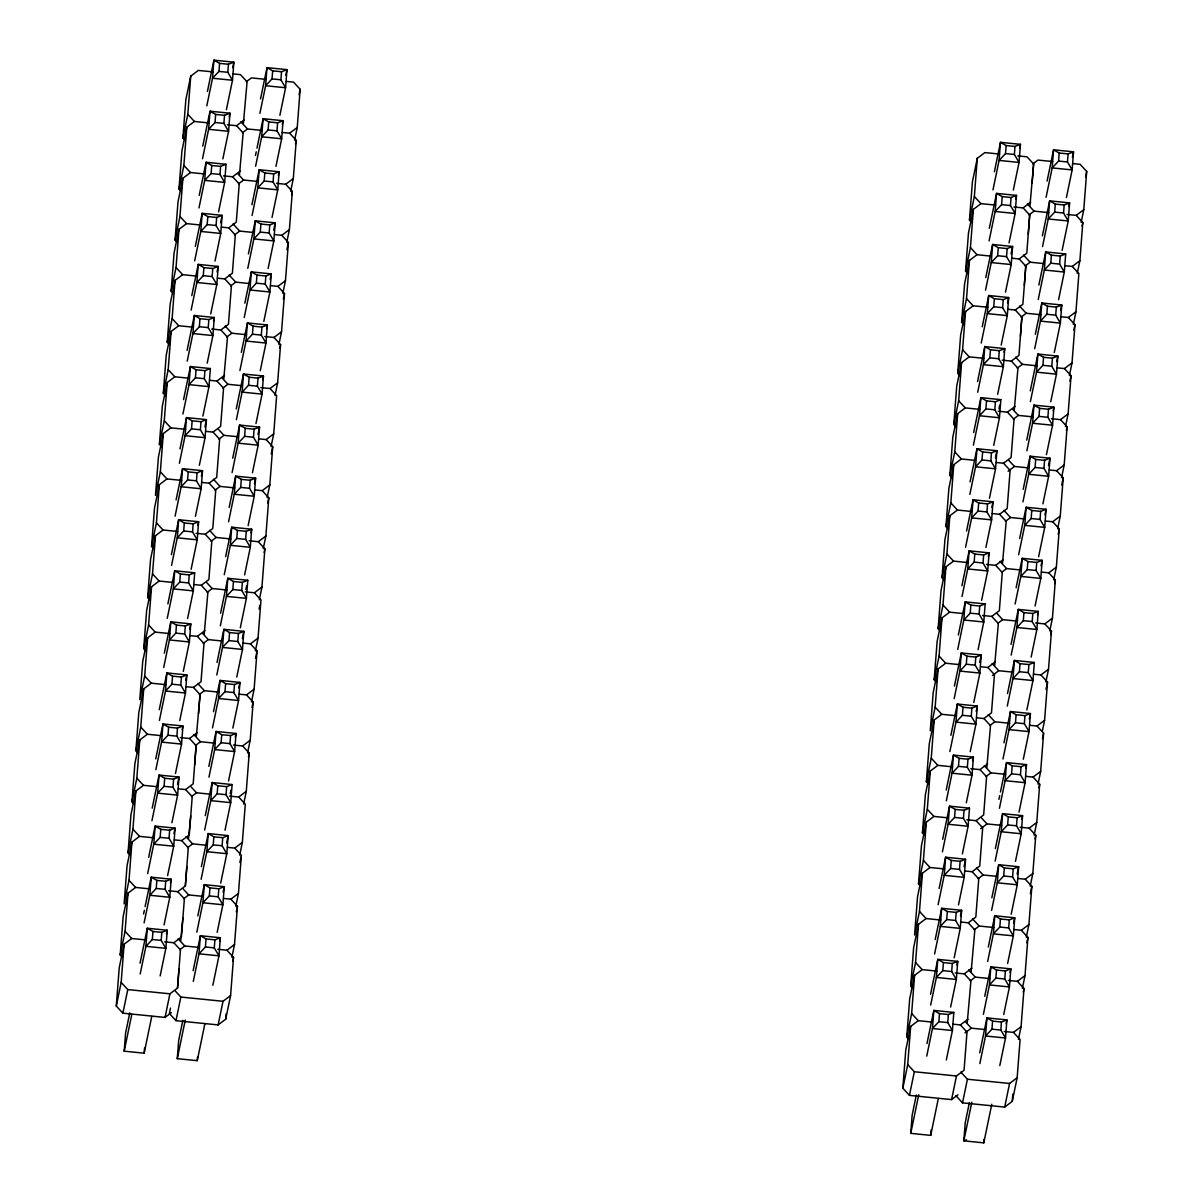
<?xml version="1.0" encoding="UTF-8"?>
<svg xmlns="http://www.w3.org/2000/svg" width="1203" height="1203" viewBox="0 0 1203 1203"><rect width="100%" height="100%" fill="white"/><g stroke="black" fill="none" stroke-linecap="round" stroke-linejoin="round"><path stroke-width="1.5" d="M171.352 1012.655L165.037 1017.422L122.886 1013.182L116.285 1006.039L119.217 967.844L124.104 944.22L131.698 938.505L146.36 939.979M122.405 957.362L120.195 954.971L123.127 916.776L128.014 893.167L135.608 887.438L150.27 888.912M130.24 855.228L128.029 852.837L130.962 814.642L135.864 791.033L143.458 785.318L156.285 786.597M134.165 804.16L131.954 801.784L134.886 763.589L139.774 739.965L147.367 734.251L162.029 735.725M138.074 753.093L135.879 750.717L138.811 712.522L143.698 688.898L151.292 683.184L165.954 684.657M145.909 650.973L143.713 648.582L146.646 610.387L151.533 586.778L159.127 581.049L171.954 582.342M149.834 599.906L147.638 597.53L150.57 559.32L155.458 535.711L163.052 529.997L177.713 531.47M153.758 548.839L151.548 546.463L154.48 508.267L159.367 484.644L166.961 478.929L181.623 480.403M161.593 446.719L159.397 444.328L162.315 406.133L167.217 382.524L174.811 376.795L187.638 378.088M165.518 395.652L163.307 393.261L166.24 355.065L171.127 331.457L178.721 325.727L193.382 327.216M169.428 344.584L167.232 342.208L170.164 303.998L175.052 280.389L182.645 274.675L197.307 276.149M173.352 293.517L171.142 291.141L174.074 252.946L178.976 229.322L186.57 223.608L199.397 224.901M177.262 242.45L175.067 240.074L177.999 201.878L182.886 178.255L190.48 172.54L203.307 173.833M181.187 191.397L178.991 189.006L181.924 150.811L186.811 127.202L194.405 121.473L209.066 122.947M185.112 140.33L182.901 137.939L185.833 99.744L190.736 76.135L198.315 70.421L212.976 71.894M116.285 1006.039L121.172 982.43L124.104 944.22M120.195 954.971L125.082 931.363L128.014 893.167M131.939 842.1L127.052 865.709L124.12 903.904L129.007 880.295L131.939 842.1L139.533 836.371L154.195 837.859M128.029 852.837L132.931 829.228L135.864 791.033M131.954 801.784L136.841 778.161L139.774 739.965M135.879 750.717L140.766 727.108L143.698 688.898M147.623 637.846L142.721 661.455L139.789 699.65L144.691 676.041L147.623 637.846L155.202 632.116L169.864 633.59M143.713 648.582L148.601 624.974L151.533 586.778M147.638 597.53L152.525 573.906L155.458 535.711M151.548 546.463L156.435 522.839L159.367 484.644M163.292 433.576L158.405 457.2L155.473 495.395L160.36 471.787L163.292 433.576L170.886 427.862L185.548 429.336M159.397 444.328L164.285 420.719L167.217 382.524M163.307 393.261L168.194 369.652L171.127 331.457M167.232 342.208L172.119 318.584L175.052 280.389M171.142 291.141L176.044 267.517L178.976 229.322M175.067 240.074L179.954 216.465L182.886 178.255M178.991 189.006L183.879 165.397L186.811 127.202M182.901 137.939L187.803 114.33L190.736 76.135M151.773 1016.4L144.149 1053.196L124.195 1051.181L125.578 1033.091L129.774 1012.851M140.195 973.934L145.909 946.34L152.33 939.513L152.946 931.468L147.292 928.25L140.059 963.197M144.104 922.866L149.819 895.273L156.24 888.446L156.856 880.401L151.217 877.182L145.112 906.611M147.653 873.634L153.743 844.205L160.164 837.378L160.781 829.333L155.127 826.115L148.661 857.378M151.939 820.732L157.653 793.138L164.074 786.311L164.691 778.266L159.052 775.048L152.195 808.16M155.864 769.664L161.578 742.086L167.999 735.244L168.615 727.213L162.961 723.98L155.728 758.928M159.397 720.447L165.503 691.018L171.924 684.191L172.54 676.146L166.886 672.928L159.262 709.71M163.698 667.545L169.412 639.951L175.833 633.124L176.45 625.079L170.811 621.861L164.33 653.124M167.247 618.312L173.337 588.884L179.758 582.057L180.375 574.011L174.721 570.793L167.864 603.906M171.548 565.41L177.262 537.816L183.683 530.989L184.3 522.944L178.645 519.726L171.412 554.673M175.082 516.192L181.172 486.764L187.593 479.922L188.209 471.892L182.57 468.659L176.089 499.937M179.382 463.29L185.097 435.697L191.518 428.869L192.134 420.824L186.48 417.606L180.014 448.869M182.916 414.058L189.021 384.629L195.442 377.802L196.059 369.757L190.405 366.539L183.548 399.652M187.217 361.156L192.931 333.562L199.352 326.735L199.969 318.69L194.33 315.472L187.082 350.419M191.142 310.088L196.856 282.494L203.277 275.667L203.893 267.622L198.239 264.404L191.773 295.682M194.675 260.871L200.766 231.442L207.187 224.6L207.803 216.57L202.164 213.337L195.307 246.45M198.976 207.969L204.69 180.375L211.111 173.548L211.728 165.503L206.074 162.285L199.217 195.382M202.51 158.736L208.615 129.307L215.036 122.48L215.653 114.435L209.999 111.217L202.766 146.165M206.811 105.834L212.525 78.24L218.946 71.413L219.563 63.368L213.923 60.15L207.442 91.413M144.149 1053.196L144.571 1047.768M166.495 933.934L167.262 930.25L147.292 928.25L145.909 946.34L165.864 948.34L161.202 940.4L161.819 932.355L167.262 930.25L165.864 948.34L160.149 975.934M170.42 882.867L171.172 879.182L151.217 877.182L149.819 895.273L169.788 897.273L165.112 889.333L165.728 881.288L171.172 879.182L169.788 897.273L164.074 924.866M173.954 833.634L175.097 828.115L155.127 826.115L153.743 844.205L173.713 846.22L169.037 838.265L169.653 830.235L175.097 828.115L173.713 846.22L167.608 875.649M177.488 784.416L179.021 777.063L159.052 775.048L157.653 793.138L177.623 795.153L172.961 787.213L173.578 779.168L179.021 777.063L177.623 795.153L171.909 822.747M182.179 729.68L182.931 725.995L162.961 723.98L161.578 742.086L181.548 744.086L176.871 736.146L177.488 728.101L182.931 725.995L181.548 744.086L175.458 773.514M185.713 680.447L186.856 674.928L166.886 672.928L165.503 691.018L185.457 693.018L180.796 685.078L181.412 677.033L186.856 674.928L185.457 693.018L179.758 720.612M189.623 629.38L190.766 623.861L170.811 621.861L169.412 639.951L189.382 641.966L184.706 634.011L185.337 625.966L190.766 623.861L189.382 641.966L183.292 671.394M194.691 572.793L174.721 570.793L173.337 588.884L193.307 590.899L188.63 582.944L189.247 574.914L194.691 572.793L193.307 590.899L187.593 618.492M197.848 525.41L198.615 521.741L178.645 519.726L177.262 537.816L197.217 539.831L192.555 531.891L193.172 523.846L198.615 521.741L197.217 539.831L191.127 569.26M201.382 476.193L202.525 470.674L182.57 468.659L181.172 486.764L201.142 488.764L196.465 480.824L197.081 472.779L202.525 470.674L201.142 488.764L195.427 516.358M204.931 426.96L206.45 419.606L186.48 417.606L185.097 435.697L205.066 437.697L200.39 429.757L201.006 421.712L206.45 419.606L205.066 437.697L199.352 465.29M210.375 368.539L190.405 366.539L189.021 384.629L208.976 386.644L204.315 378.689L204.931 370.644L210.375 368.539L208.976 386.644L202.886 416.073M213.532 321.156L214.284 317.487L194.33 315.472L192.931 333.562L212.901 335.577L208.224 327.622L208.841 319.592L214.284 317.487L212.901 335.577L207.187 363.171M217.066 271.938L218.209 266.419L198.239 264.404L196.856 282.494L216.826 284.509L212.149 276.57L212.766 268.525L218.209 266.419L216.826 284.509L210.72 313.938M222.134 215.352L202.164 213.337L200.766 231.442L220.735 233.442L216.074 225.502L216.69 217.457L222.134 215.352L220.735 233.442L215.021 261.036M226.044 164.285L206.074 162.285L204.69 180.375L224.66 182.375L219.984 174.435L220.6 166.39L226.044 164.285L224.66 182.375L218.57 211.803M229.202 116.902L229.968 113.217L209.999 111.217L208.615 129.307L228.57 131.322L223.908 123.368L224.525 115.323L229.968 113.217L228.57 131.322L222.856 158.901M232.735 67.669L233.878 62.165L213.923 60.15L212.525 78.24L232.495 80.255L227.818 72.3L228.435 64.27L233.878 62.165L232.495 80.255L226.405 109.684M165.037 1017.422L169.924 993.813L177.518 988.084L178.976 968.986M182.901 917.919L180.676 940.656M168.6 890.761L177.758 891.679L185.352 885.964L186.811 866.867M190.736 815.799L188.525 838.536M180.36 737.559L189.518 738.492L196.119 745.634L193.187 783.83L185.608 789.559L178.27 788.822M196.36 736.401L200.044 694.567L193.442 687.424L186.104 686.687M204.194 634.267L207.878 592.447L201.277 585.29L193.954 584.553M223.788 378.945L227.487 337.126L220.871 329.968L211.713 329.051M239.472 174.691L243.156 132.871L236.555 125.713L227.382 124.796M243.382 123.623L247.081 81.804L240.465 74.646L233.141 73.909M177.518 988.084L180.45 949.889L173.849 942.746L164.676 941.829M185.352 885.964L188.285 847.769L181.683 840.611L174.345 839.874M194.66 764.732L196.119 745.634M198.57 713.665L200.044 694.567M204.856 1023.888L197.247 1060.67L177.277 1058.67L178.661 1040.565L182.856 1020.339M193.277 981.407L198.991 953.814L205.412 946.987L206.029 938.941L200.375 935.723L193.142 970.671M196.811 932.19L202.916 902.746L209.337 895.919L209.954 887.889L204.299 884.656L197.818 915.934M201.112 879.273L206.826 851.694L213.247 844.867L213.863 836.822L208.224 833.589L201.367 866.701M204.66 830.055L210.751 800.627L217.172 793.8L217.788 785.754L212.134 782.536L205.277 815.634M208.961 777.153L214.675 749.559L221.096 742.732L221.713 734.687L216.059 731.469L208.826 766.416M212.495 727.92L218.585 698.492L225.006 691.665L225.623 683.62L219.984 680.402L213.502 711.68M216.796 675.018L222.51 647.425L228.931 640.597L229.547 632.567L223.893 629.334L217.036 662.447M220.329 625.801L226.42 596.372L232.841 589.545L233.457 581.5L227.818 578.267L220.57 613.229M224.254 574.733L230.344 545.305L236.765 538.478L237.382 530.433L231.728 527.215L225.638 556.643M228.555 521.831L234.269 494.238L240.69 487.41L241.307 479.365L235.653 476.147L229.172 507.41M232.089 472.599L238.179 443.17L244.6 436.343L245.217 428.298L239.577 425.08L232.72 458.193M236.389 419.697L242.104 392.118L248.525 385.276L249.141 377.246L243.487 374.013L236.254 408.96M239.923 370.479L246.029 341.05L252.45 334.223L253.066 326.178L247.412 322.945L241.322 352.389M244.224 317.577L249.938 289.983L256.359 283.156L256.976 275.111L251.337 271.893L244.856 303.156M247.773 268.344L253.863 238.916L260.284 232.089L260.901 224.044L255.247 220.826L248.389 253.938M252.074 215.442L257.788 187.848L264.209 181.021L264.825 172.976L259.171 169.758L251.938 204.705M255.607 166.225L261.698 136.796L268.119 129.954L268.735 121.924L263.081 118.691L256.991 148.119M259.908 113.323L265.622 85.729L272.043 78.902L272.66 70.857L267.006 67.639L260.525 98.902M197.247 1060.67L197.518 1057.046M219.578 941.408L220.344 937.738L200.375 935.723L198.991 953.814L218.961 955.829L214.284 947.874L214.901 939.844L220.344 937.738L218.961 955.829L212.856 985.257M223.126 892.19L224.269 886.671L204.299 884.656L202.916 902.746L222.871 904.761L218.209 896.821L218.826 888.776L224.269 886.671L222.871 904.761L217.157 932.355M226.66 842.957L228.179 835.604L208.224 833.589L206.826 851.694L226.796 853.694L222.119 845.754L222.735 837.709L228.179 835.604L226.796 853.694L220.705 883.122M232.104 784.536L212.134 782.536L210.751 800.627L230.72 802.627L226.044 794.687L226.66 786.642L232.104 784.536L230.72 802.627L225.006 830.22M235.262 737.153L236.029 733.469L216.059 731.469L214.675 749.559L234.63 751.574L229.968 743.619L230.585 735.574L236.029 733.469L234.63 751.574L228.54 781.003M238.796 687.936L239.938 682.417L219.984 680.402L218.585 698.492L238.555 700.507L233.878 692.552L234.495 684.522L239.938 682.417L238.555 700.507L232.841 728.101M242.344 638.703L243.863 631.349L223.893 629.334L222.51 647.425L242.48 649.44L237.803 641.5L238.42 633.455L243.863 631.349L242.48 649.44L236.765 677.033M247.788 580.282L227.818 578.267L226.42 596.372L246.389 598.372L241.728 590.432L242.344 582.387L247.788 580.282L246.389 598.372L240.299 627.801M250.946 532.899L251.698 529.215L231.728 527.215L230.344 545.305L250.314 547.305L245.638 539.365L246.254 531.32L251.698 529.215L250.314 547.305L244.6 574.899M254.48 483.666L255.622 478.147L235.653 476.147L234.269 494.238L254.224 496.253L249.562 488.298L250.179 480.268L255.622 478.147L254.224 496.253L248.134 525.681M258.013 434.448L259.532 427.095L239.577 425.08L238.179 443.17L258.149 445.185L253.472 437.23L254.089 429.2L259.532 427.095L258.149 445.185L252.435 472.779M262.69 379.697L263.457 376.028L243.487 374.013L242.104 392.118L262.074 394.118L257.397 386.178L258.013 378.133L263.457 376.028L262.074 394.118L255.968 423.546M266.615 328.645L267.382 324.96L247.412 322.945L246.029 341.05L265.983 343.05L261.322 335.111L261.938 327.066L267.382 324.96L265.983 343.05L260.269 370.644M270.149 279.412L271.292 273.893L251.337 271.893L249.938 289.983L269.908 291.983L265.231 284.043L265.848 275.998L271.292 273.893L269.908 291.983L263.818 321.427M273.698 230.194L275.216 222.826L255.247 220.826L253.863 238.916L273.833 240.931L269.156 232.976L269.773 224.946L275.216 222.826L273.833 240.931L268.119 268.51M278.374 175.443L279.141 171.773L259.171 169.758L257.788 187.848L277.743 189.863L273.081 181.924L273.698 173.879L279.141 171.773L277.743 189.863L272.028 217.457M282.299 124.375L283.051 120.706L263.081 118.691L261.698 136.796L281.667 138.796L276.991 130.856L277.607 122.811L283.051 120.706L281.667 138.796L275.953 166.39M285.833 75.157L286.976 69.639L267.006 67.639L265.622 85.729L285.592 87.729L280.916 79.789L281.532 71.744L286.976 69.639L285.592 87.729L279.878 115.323M170.495 1008.069L169.367 1013.512L175.969 1020.67L218.119 1024.911L225.713 1019.182L226.134 1013.723M225.713 1019.182L230.6 995.573L233.532 957.377L226.931 950.22L217.773 949.302M231.893 957.227L234.525 944.505L237.457 906.31L230.856 899.167L223.517 898.43M235.803 906.16L238.435 893.438L241.382 855.243L234.765 848.1L227.442 847.363M239.728 855.092L242.359 842.386L245.292 804.175L238.69 797.033L229.532 796.115M243.653 804.025L246.284 791.318L249.216 753.123L242.615 745.965L233.442 745.048M247.562 752.958L250.194 740.251L253.141 702.056L246.525 694.898L239.202 694.161M251.487 701.905L254.119 689.184L257.051 650.988L250.45 643.846L243.111 643.109M255.397 650.838L258.043 638.116L260.976 599.921L254.374 592.778L245.201 591.861M259.322 599.771L261.953 587.064L264.886 548.854L258.284 541.711L249.126 540.794M263.246 548.703L265.878 535.997L268.81 497.801L262.209 490.644L254.871 489.907M267.156 497.651L269.803 484.929L272.735 446.734L266.134 439.591L258.795 438.839M271.081 446.584L273.713 433.862L276.645 395.667L270.043 388.524L260.886 387.592M275.006 395.516L277.637 382.795L280.57 344.599L273.968 337.457L264.795 336.539M278.916 344.449L281.547 331.742L284.494 293.532L277.878 286.389L270.555 285.652M282.84 293.382L285.472 280.675L288.404 242.48L281.803 235.322L274.479 234.585M286.765 242.329L289.397 229.608L292.329 191.412L285.728 184.27L276.555 183.337M290.675 191.262L293.306 178.54L296.239 140.345L289.637 133.202L282.314 132.465M294.6 140.195L297.231 127.473L300.164 89.278L293.562 82.135L286.224 81.398M957.919 1094.835L951.588 1099.602L909.438 1095.362L902.836 1088.219L905.769 1050.024L910.656 1026.4L918.25 1020.685L931.077 1021.979M908.957 1039.527L906.761 1037.151L909.679 998.956L914.581 975.347L922.175 969.618L936.836 971.092M912.882 988.475L910.671 986.084L913.603 947.889L918.49 924.28L926.084 918.551L940.746 920.024M920.716 886.34L918.506 883.964L921.438 845.754L926.34 822.145L933.934 816.431L946.761 817.724M924.626 835.273L922.43 832.897L925.363 794.702L930.25 771.078L937.844 765.364L952.505 766.837M928.551 784.206L926.355 781.83L929.287 743.634L934.175 720.026L941.769 714.296L956.43 715.77M936.385 682.086L934.19 679.695L937.122 641.5L942.009 617.891L949.603 612.177L962.43 613.455M940.31 631.019L938.114 628.643L941.047 590.432L945.934 566.824L953.528 561.109L968.189 562.583M944.235 579.951L942.024 577.575L944.956 539.38L949.844 515.756L957.438 510.042L972.099 511.516M948.144 528.884L945.949 526.508L948.881 488.313L953.768 464.704L961.362 458.975L974.189 460.268M952.069 477.832L949.859 475.441L952.791 437.245L957.693 413.637L965.287 407.907L979.949 409.381M955.994 426.764L953.784 424.373L956.716 386.178L961.603 362.569L969.197 356.855L983.859 358.329M959.904 375.697L957.708 373.321L960.641 335.126L965.528 311.502L973.122 305.788L987.783 307.261M963.829 324.63L961.618 322.254L964.55 284.058L969.453 260.434L977.031 254.72L989.874 256.013M967.738 273.577L965.543 271.186L968.475 232.991L973.362 209.382L980.956 203.653L995.618 205.127M971.663 222.51L969.468 220.119L972.4 181.924L977.287 158.315L984.881 152.586L999.543 154.074M902.836 1088.219L907.724 1064.595L910.656 1026.4M906.761 1037.151L911.648 1013.543L914.581 975.347M910.671 986.084L915.558 962.475L918.49 924.28M922.415 873.213L917.528 896.821L914.596 935.017L919.483 911.408L922.415 873.213L930.009 867.498L944.671 868.972M918.506 883.964L923.408 860.34L926.34 822.145M922.43 832.897L927.318 809.273L930.25 771.078M926.355 781.83L931.242 758.221L934.175 720.026M938.084 668.958L933.197 692.567L930.265 730.762L935.167 707.153L938.084 668.958L945.678 663.229L958.52 664.522M934.19 679.695L939.077 656.086L942.009 617.891M938.114 628.643L943.002 605.019L945.934 566.824M942.024 577.575L946.911 553.966L949.844 515.756M945.949 526.508L950.836 502.899L953.768 464.704M949.859 475.441L954.761 451.832L957.693 413.637M953.784 424.373L958.671 400.764L961.603 362.569M957.708 373.321L962.595 349.697L965.528 311.502M961.618 322.254L966.52 298.645L969.453 260.434M965.543 271.186L970.43 247.577L973.362 209.382M969.468 220.119L974.355 196.51L977.287 158.315M938.325 1098.58L930.716 1135.361L910.746 1133.361L912.13 1115.271L916.325 1095.031M926.746 1056.099L932.46 1028.52L938.881 1021.693L939.498 1013.648L933.844 1010.415L926.987 1043.527M930.671 1005.046L936.37 977.453L942.791 970.626L943.423 962.58L937.769 959.362L930.536 994.31M934.581 953.979L940.295 926.385L946.716 919.558L947.332 911.513L941.678 908.295L935.212 939.558M938.114 904.746L944.22 875.318L950.641 868.491L951.257 860.446L945.603 857.228L939.122 888.506M942.415 851.844L948.129 824.25L954.55 817.423L955.167 809.393L949.528 806.16L942.671 839.273M946.34 800.792L952.054 773.198L958.475 766.371L959.092 758.326L953.438 755.093L946.205 790.055M949.874 751.559L955.979 722.131L962.4 715.304L963.017 707.259L957.362 704.041L950.881 735.304M954.174 698.657L959.889 671.063L966.31 664.236L966.926 656.191L961.287 652.973L954.43 686.086M957.723 649.425L963.814 619.996L970.235 613.169L970.851 605.124L965.197 601.906L958.34 635.019M962.024 596.523L967.738 568.944L974.159 562.102L974.776 554.072L969.122 550.839L961.889 585.786M965.558 547.305L971.648 517.876L978.069 511.049L978.686 503.004L973.047 499.771L966.565 531.049M969.859 494.403L975.573 466.809L981.994 459.982L982.61 451.937L976.956 448.719L970.099 481.817M973.392 445.17L979.483 415.742L985.904 408.915L986.535 400.87L980.881 397.652L973.648 432.599M977.693 392.268L983.407 364.674L989.828 357.847L990.445 349.802L984.791 346.584L977.558 381.531M981.227 343.05L987.332 313.622L993.753 306.78L994.37 298.75L988.716 295.517L982.234 326.795M985.528 290.149L991.242 262.555L997.663 255.728L998.279 247.683L992.64 244.465L985.783 277.562M989.077 240.916L995.167 211.487L1001.588 204.66L1002.204 196.615L996.55 193.397L989.317 228.344M992.986 189.848L999.091 160.42L1005.513 153.593L1006.129 145.548L1000.475 142.33L994.385 171.758M930.716 1135.361L931.122 1129.948M953.814 1012.43L933.844 1010.415L932.46 1028.52L952.43 1030.52L947.753 1022.58L948.37 1014.535L953.814 1012.43L952.43 1030.52L946.325 1059.948M956.971 965.047L957.738 961.362L937.769 959.362L936.37 977.453L956.34 979.453L951.678 971.513L952.295 963.468L957.738 961.362L956.34 979.453L950.626 1007.046M960.505 915.814L961.648 910.295L941.678 908.295L940.295 926.385L960.265 928.4L955.588 920.445L956.205 912.4L961.648 910.295L960.265 928.4L954.174 957.829M965.573 859.243L945.603 857.228L944.22 875.318L964.189 877.333L959.513 869.378L960.129 861.348L965.573 859.243L964.189 877.333L958.475 904.927M969.498 808.175L949.528 806.16L948.129 824.25L968.099 826.266L963.438 818.326L964.054 810.281L969.498 808.175L968.099 826.266L962.385 853.859M972.641 760.792L973.407 757.108L953.438 755.093L952.054 773.198L972.024 775.198L967.347 767.258L967.964 759.213L973.407 757.108L972.024 775.198L966.31 802.792M976.189 711.559L977.332 706.041L957.362 704.041L955.979 722.131L975.934 724.131L971.272 716.191L971.889 708.146L977.332 706.041L975.934 724.131L970.22 751.725M979.723 662.342L981.242 654.973L961.287 652.973L959.889 671.063L979.859 673.078L975.182 665.124L975.798 657.094L981.242 654.973L979.859 673.078L973.768 702.507M985.167 603.921L965.197 601.906L963.814 619.996L983.783 622.011L979.107 614.056L979.723 606.026L985.167 603.921L983.783 622.011L978.069 649.605M988.325 556.523L989.092 552.854L969.122 550.839L967.738 568.944L987.693 570.944L983.031 563.004L983.648 554.959L989.092 552.854L987.693 570.944L981.603 600.372M991.858 507.305L993.001 501.786L973.047 499.771L971.648 517.876L991.618 519.876L986.941 511.937L987.558 503.892L993.001 501.786L991.618 519.876L985.904 547.47M995.407 458.087L996.926 450.719L976.956 448.719L975.573 466.809L995.543 468.809L990.866 460.869L991.483 452.824L996.926 450.719L995.543 468.809L989.437 498.253M1000.851 399.652L980.881 397.652L979.483 415.742L999.452 417.757L994.791 409.802L995.407 401.772L1000.851 399.652L999.452 417.757L993.738 445.336M1004.009 352.268L1004.761 348.599L984.791 346.584L983.407 364.674L1003.377 366.689L998.701 358.75L999.317 350.705L1004.761 348.599L1003.377 366.689L997.663 394.283M1007.543 303.051L1008.685 297.532L988.716 295.517L987.332 313.622L1007.287 315.622L1002.625 307.682L1003.242 299.637L1008.685 297.532L1007.287 315.622L1001.197 345.05M1011.076 253.818L1012.595 246.465L992.64 244.465L991.242 262.555L1011.212 264.555L1006.535 256.615L1007.167 248.57L1012.595 246.465L1011.212 264.555L1005.497 292.149M1015.753 199.081L1016.52 195.397L996.55 193.397L995.167 211.487L1015.137 213.487L1010.46 205.548L1011.076 197.503L1016.52 195.397L1015.137 213.487L1009.031 242.931M1019.678 148.014L1020.445 144.33L1000.475 142.33L999.091 160.42L1019.046 162.435L1014.385 154.48L1015.001 146.45L1020.445 144.33L1019.046 162.435L1013.332 190.029M1020.4 336.269L1021.873 317.171L1015.272 310.028L1007.934 309.291M1024.324 285.201L1025.798 266.104L1019.197 258.961L1011.858 258.224M1028.249 234.149L1029.708 215.036L1023.106 207.893L1013.949 206.976M1032.159 183.082L1033.633 163.984L1027.031 156.826L1017.858 155.909M967.242 1022.836L970.926 981.001L964.325 973.859L955.152 972.941M971.152 971.768L974.836 929.949L968.235 922.791L960.911 922.054M986.836 767.514L990.52 725.68L983.919 718.537L976.58 717.8M994.67 665.394L998.355 623.56L991.753 616.417L982.595 615.485M1002.505 563.26L1006.204 521.425L999.588 514.283L992.264 513.546M1014.264 410.073L1017.949 368.238L1011.347 361.095L1002.189 360.163M1021.873 317.171L1018.941 355.366L1011.347 361.095M1025.798 266.104L1022.866 304.299L1015.272 310.028M1029.708 215.036L1026.776 253.247L1019.197 258.961M1029.948 205.803L1033.633 163.984M979.828 1063.587L985.543 1035.994L991.964 1029.166L992.58 1021.121L986.941 1017.903L979.693 1052.851M983.377 1014.37L989.467 984.926L995.889 978.099L996.505 970.054L990.851 966.836L984.761 996.264M987.678 961.453L993.392 933.874L999.813 927.032L1000.43 919.002L994.776 915.769L988.295 947.047M991.588 910.4L997.302 882.807L1003.723 875.979L1004.34 867.934L998.701 864.716L991.843 897.814M995.137 861.168L1001.227 831.739L1007.648 824.912L1008.264 816.867L1002.61 813.649L995.377 848.596M999.437 808.266L1005.137 780.672L1011.558 773.845L1012.189 765.8L1006.535 762.582L1000.445 792.01M1002.971 759.048L1009.061 729.604L1015.482 722.777L1016.099 714.732L1010.445 711.514L1003.979 742.792M1007.272 706.131L1012.986 678.552L1019.407 671.71L1020.024 663.68L1014.37 660.447L1007.512 693.56M1011.182 655.079L1016.896 627.485L1023.317 620.658L1023.933 612.613L1018.294 609.395L1011.046 644.342M1015.106 604.011L1020.821 576.417L1027.242 569.59L1027.858 561.545L1022.204 558.327L1016.114 587.756M1018.64 554.778L1024.745 525.35L1031.166 518.523L1031.783 510.478L1026.129 507.26L1019.648 538.523M1022.941 501.877L1028.655 474.283L1035.076 467.456L1035.693 459.426L1030.054 456.193L1023.197 489.305M1026.866 450.809L1032.58 423.23L1039.001 416.388L1039.618 408.358L1033.963 405.125L1026.73 440.087M1030.4 401.591L1036.505 372.163L1042.926 365.336L1043.542 357.291L1037.888 354.073L1030.264 390.855M1034.7 348.69L1040.415 321.096L1046.836 314.269L1047.452 306.224L1041.813 303.006L1035.332 334.269M1038.249 299.457L1044.339 270.028L1050.76 263.201L1051.377 255.156L1045.723 251.938L1038.866 285.051M1042.535 246.555L1048.249 218.961L1054.67 212.134L1055.287 204.104L1049.648 200.871L1042.415 235.818M1046.084 197.337L1052.174 167.909L1058.595 161.082L1059.211 153.037L1053.557 149.804L1047.091 181.082M969.407 1102.519L965.227 1122.745L963.829 1140.835L983.798 1142.85L984.084 1139.226M1006.144 1023.588L1006.896 1019.903L986.941 1017.903L985.543 1035.994L1005.513 1038.009L1000.836 1030.054L1001.452 1022.024L1006.896 1019.903L1005.513 1038.009L999.798 1065.602M1010.054 972.52L1010.821 968.851L990.851 966.836L989.467 984.926L1009.437 986.941L1004.761 979.001L1005.377 970.956L1010.821 968.851L1009.437 986.941L1003.723 1014.535M1013.603 923.302L1014.746 917.784L994.776 915.769L993.392 933.874L1013.347 935.874L1008.685 927.934L1009.302 919.889L1014.746 917.784L1013.347 935.874L1007.633 963.468M1017.136 874.07L1018.655 866.716L998.701 864.716L997.302 882.807L1017.272 884.806L1012.595 876.867L1013.212 868.822L1018.655 866.716L1017.272 884.806L1011.182 914.235M1021.813 819.333L1022.58 815.649L1002.61 813.649L1001.227 831.739L1021.197 833.754L1016.52 825.799L1017.136 817.754L1022.58 815.649L1021.197 833.754L1015.482 861.333M1025.738 768.266L1026.505 764.597L1006.535 762.582L1005.137 780.672L1025.106 782.687L1020.445 774.732L1021.061 766.702L1026.505 764.597L1025.106 782.687L1019.016 812.115M1029.272 719.048L1030.415 713.529L1010.445 711.514L1009.061 729.604L1029.031 731.619L1024.354 723.68L1024.971 715.635L1030.415 713.529L1029.031 731.619L1023.317 759.213M1034.339 662.462L1014.37 660.447L1012.986 678.552L1032.956 680.552L1028.279 672.612L1028.896 664.567L1034.339 662.462L1032.956 680.552L1026.851 709.981M1037.497 615.079L1038.249 611.395L1018.294 609.395L1016.896 627.485L1036.866 629.485L1032.189 621.545L1032.821 613.5L1038.249 611.395L1036.866 629.485L1031.151 657.079M1041.031 565.846L1042.174 560.327L1022.204 558.327L1020.821 576.417L1040.79 578.432L1036.114 570.478L1036.73 562.433L1042.174 560.327L1040.79 578.432L1035.076 606.011M1044.956 514.794L1046.099 509.275L1026.129 507.26L1024.745 525.35L1044.7 527.365L1040.039 519.41L1040.655 511.38L1046.099 509.275L1044.7 527.365L1038.61 556.794M1048.49 465.561L1050.008 458.208L1030.054 456.193L1028.655 474.283L1048.625 476.298L1043.948 468.358L1044.565 460.313L1050.008 458.208L1048.625 476.298L1042.911 503.892M1053.166 410.824L1053.933 407.14L1033.963 405.125L1032.58 423.23L1052.55 425.23L1047.873 417.291L1048.49 409.246L1053.933 407.14L1052.55 425.23L1046.445 454.659M1056.715 361.592L1057.858 356.073L1037.888 354.073L1036.505 372.163L1056.46 374.163L1051.798 366.223L1052.414 358.178L1057.858 356.073L1056.46 374.163L1050.745 401.757M1060.625 310.524L1061.768 305.006L1041.813 303.006L1040.415 321.096L1060.384 323.111L1055.708 315.156L1056.324 307.111L1061.768 305.006L1060.384 323.111L1054.294 352.539M1065.693 253.953L1045.723 251.938L1044.339 270.028L1064.309 272.043L1059.632 264.089L1060.249 256.059L1065.693 253.953L1064.309 272.043L1058.595 299.637M1068.85 206.555L1069.617 202.886L1049.648 200.871L1048.249 218.961L1068.219 220.976L1063.557 213.036L1064.174 204.991L1069.617 202.886L1068.219 220.976L1062.129 250.404M1072.384 157.337L1073.527 151.819L1053.557 149.804L1052.174 167.909L1072.144 169.909L1067.467 161.969L1068.084 153.924L1073.527 151.819L1072.144 169.909L1066.429 197.503M955.919 1095.692L962.535 1102.85L1004.685 1107.091L1012.264 1101.362L1012.821 1094.083M1012.264 1101.362L1017.152 1077.753L1020.099 1039.557L1013.482 1032.4L1004.325 1031.482M1018.445 1039.407L1021.076 1026.685L1024.009 988.49L1017.407 981.347L1008.249 980.415M1022.37 988.34L1025.001 975.618L1027.933 937.423L1021.332 930.28L1013.994 929.543M1026.279 937.272L1028.911 924.551L1031.858 886.355L1025.242 879.213L1017.918 878.476M1030.204 886.205L1032.836 873.498L1035.768 835.303L1029.166 828.145L1020.009 827.228M1034.129 835.138L1036.76 822.431L1039.693 784.236L1033.091 777.078L1025.753 776.341M1038.039 784.085L1040.67 771.364L1043.602 733.168L1037.001 726.026L1029.678 725.289M1042.339 731.198L1044.595 720.296L1047.527 682.101L1040.926 674.958L1033.588 674.221M1045.873 681.951L1048.52 669.229L1051.452 631.034L1044.851 623.891L1035.678 622.974M1049.798 630.883L1052.43 618.177L1055.362 579.981L1048.76 572.823L1041.437 572.087M1053.723 579.816L1056.354 567.109L1059.287 528.914L1052.685 521.756L1045.347 521.019M1057.632 528.764L1060.264 516.042L1063.211 477.847L1056.595 470.704L1049.272 469.967M1061.557 477.696L1064.189 464.975L1067.121 426.779L1060.52 419.636L1051.362 418.719M1065.482 426.629L1068.114 413.907L1071.046 375.712L1064.444 368.569L1057.106 367.832M1069.392 375.562L1072.023 362.855L1074.971 324.66L1068.354 317.502L1061.031 316.765M1073.317 324.494L1075.948 311.788L1078.88 273.592L1072.279 266.434L1064.956 265.698M1077.241 273.442L1079.873 260.72L1082.805 222.525L1076.204 215.382L1067.031 214.45M1081.151 222.375L1083.783 209.653L1086.715 171.458L1080.114 164.315L1072.79 163.578M220.6 222.705L221.743 217.187M255.472 155.488L256.239 151.804M299.036 94.736L300.164 89.278M295.487 143.984L296.239 140.345M291.577 195.036L292.329 191.412M122.886 1013.182L127.774 989.573L121.172 982.43M143.593 913.964L144.36 910.28M286.9 249.743L288.404 242.48M124.195 1051.181L131.804 1014.4M283.367 298.991L284.494 293.532M279.818 348.238L280.57 344.599M271.231 453.997L272.735 446.734M245.878 589.485L246.645 585.801M267.683 503.245L268.81 497.801M264.134 552.493L264.886 548.854M259.096 609.004L259.848 605.38M175.969 1020.67L180.856 997.046L175.352 991.092M255.547 658.252L257.051 650.988M230.194 793.739L230.961 790.055M177.277 1058.67L185.277 1020.039M251.998 707.499L253.141 702.056M248.465 756.747L249.216 753.123M239.878 862.506L241.006 857.062M236.329 911.754L237.457 906.31M218.119 1024.911L223.021 1001.287L230.6 995.573M232.781 961.002L233.532 957.377M998.941 408.855L999.708 405.17M1085.587 176.916L1086.715 171.458M1082.053 226.164L1082.805 222.525M909.438 1095.362L914.325 1071.753L907.724 1064.595M1073.828 330.103L1074.971 324.66M964.054 866.596L965.197 861.077M910.746 1133.361L918.746 1094.73M1069.918 381.171L1071.046 375.712M1066.369 430.418L1067.121 426.779M1061.708 485.11L1063.211 477.847M998.911 799.363L999.678 795.694M1058.159 534.358L1059.287 528.914M1054.61 583.605L1055.362 579.981M951.588 1099.602L956.475 1075.993L964.069 1070.264L967.001 1032.069L960.4 1024.926L953.077 1024.189M1050.7 634.673L1051.452 631.034M1046.024 689.364L1047.527 682.101M962.535 1102.85L967.423 1079.226L960.821 1072.084M1042.475 738.612L1043.602 733.168M971.829 1102.219L963.829 1140.835L966.55 1139.782M1038.941 787.86L1039.693 784.236M1035.016 838.927L1035.768 835.303M1030.354 893.618L1031.858 886.355M983.798 1142.85L991.798 1104.219M1026.806 942.866L1027.933 937.423M1023.257 992.114L1024.009 988.49M1004.685 1107.091L1009.573 1083.467L1017.152 1077.753M246.344 81.714L251.412 77.894L266.074 79.368M236.555 125.713L244.134 119.999M242.435 132.766L247.487 128.962L262.149 130.435M289.637 133.202L297.231 127.473M223.472 175.864L232.63 176.781L240.224 171.067M238.51 183.833L243.577 180.029L256.404 181.307M285.728 184.27L293.306 178.54M221.382 227.111L228.72 227.848L236.299 222.119L239.232 183.924L232.63 176.781M234.585 234.901L239.653 231.081L252.48 232.374M281.803 235.322L289.397 229.608M217.457 278.179L224.796 278.916L232.39 273.186L235.322 234.991L228.72 227.848M230.675 285.968L235.728 282.149L250.389 283.622M277.878 286.389L285.472 280.675M220.871 329.968L228.465 324.254L231.397 286.058L224.796 278.916M226.75 337.035L231.818 333.216L246.48 334.69M273.968 337.457L281.547 331.742M209.623 380.298L216.961 381.035L224.54 375.321M222.826 388.088L227.893 384.283L240.72 385.577M270.043 388.524L277.637 382.795M205.713 431.366L213.036 432.103L220.63 426.388L223.563 388.178L216.961 381.035M218.916 439.155L223.969 435.351L236.811 436.629M266.134 439.591L273.713 433.862M201.788 482.433L209.111 483.17L216.705 477.441L219.638 439.245L213.036 432.103M214.991 490.222L220.059 486.403L234.72 487.877M262.209 490.644L269.803 484.929M196.029 533.305L205.202 534.237L212.781 528.508L215.728 490.313L209.111 483.17M211.081 541.29L216.134 537.47L230.796 538.944M258.284 541.711L265.878 535.997M201.277 585.29L208.871 579.575L211.803 541.38L205.202 534.237M207.157 592.357L212.224 588.538L226.886 590.011M254.374 592.778L261.953 587.064M190.029 635.62L197.367 636.357L204.946 630.643M203.232 643.41L208.299 639.605L221.126 640.898M250.45 643.846L258.043 638.116M193.442 687.424L201.036 681.71L203.969 643.5L197.367 636.357M199.322 694.477L204.375 690.672L219.036 692.146M246.525 694.898L254.119 689.184M189.518 738.492L197.112 732.762M195.397 745.544L200.465 741.725L215.126 743.198M242.615 745.965L250.194 740.251M191.472 796.612L196.54 792.792L209.367 794.085M1032.911 163.894L1037.963 160.074L1052.625 161.548M238.69 797.033L246.284 791.318M181.683 840.611L189.277 834.897L192.209 796.702L185.608 789.559M1023.106 207.893L1030.7 202.179M187.563 847.679L192.615 843.859L205.442 845.153M1028.986 214.946L1034.054 211.142L1048.715 212.615M234.765 848.1L242.359 842.386M1076.204 215.382L1083.783 209.653M183.638 898.731L188.706 894.927L203.367 896.4M1025.061 266.013L1030.129 262.209L1042.956 263.487M230.856 899.167L238.435 893.438M173.849 942.746L181.427 937.032L184.375 898.821L177.758 891.679M1072.279 266.434L1079.873 260.72M179.713 949.799L184.781 945.994L199.442 947.468M1021.152 317.081L1026.204 313.261L1040.866 314.735M226.931 950.22L234.525 944.505M1068.354 317.502L1075.948 311.788M1017.227 368.148L1022.294 364.329L1036.956 365.802M1064.444 368.569L1072.023 362.855M998.264 411.231L1007.437 412.148L1015.016 406.434M1013.302 419.215L1018.37 415.396L1033.031 416.87M1060.52 419.636L1068.114 413.907M996.189 462.478L1003.513 463.215L1011.106 457.501L1014.039 419.306L1007.437 412.148M1008.129 471.23L1014.445 466.463L1027.287 467.756M1056.595 470.704L1064.189 464.975M999.588 514.283L1007.182 508.568L1010.114 470.358L1003.513 463.215M1005.467 521.335L1010.535 517.531L1025.197 519.004M1052.685 521.756L1060.264 516.042M986.505 564.418L995.678 565.35L1003.257 559.621M1001.558 572.402L1006.61 568.583L1021.272 570.057M1048.76 572.823L1056.354 567.109M991.753 616.417L999.347 610.688L1002.279 572.493L995.678 565.35M997.633 623.47L1002.685 619.65L1017.347 621.124M1044.851 623.891L1052.43 618.177M980.505 666.733L987.828 667.47L995.422 661.755M992.445 675.484L998.776 670.718L1011.603 672.011M1040.926 674.958L1048.52 669.229M983.919 718.537L991.498 712.823L994.445 674.627L987.828 667.47M989.798 725.589L994.851 721.785L1009.512 723.259M1037.001 726.026L1044.595 720.296M970.836 768.687L979.994 769.604L987.588 763.89M985.874 776.657L990.941 772.852L1005.603 774.326M1033.091 777.078L1040.67 771.364M966.911 819.739L976.084 820.672L983.663 814.942L986.595 776.747L979.994 769.604M980.686 828.672L987.016 823.905L1001.678 825.378M1029.166 828.145L1036.76 822.431M964.821 870.987L972.159 871.724L979.753 866.01L982.686 827.814L976.084 820.672M978.039 878.791L983.092 874.972L995.919 876.265M1025.242 879.213L1032.836 873.498M968.235 922.791L975.828 917.077L978.761 878.882L972.159 871.724M974.114 929.844L979.182 926.039L993.843 927.513M1021.332 930.28L1028.911 924.551M964.325 973.859L971.904 968.144M970.189 980.911L975.257 977.107L989.919 978.58M1017.407 981.347L1025.001 975.618M960.4 1024.926L967.994 1019.212M965.017 1032.926L971.332 1028.159L984.174 1029.452M1013.482 1032.4L1021.076 1026.685M219.563 63.368L228.435 64.27M272.66 70.857L281.532 71.744M1006.129 145.548L1015.001 146.45M1059.211 153.037L1068.084 153.924M218.946 71.413L227.818 72.3M272.043 78.902L280.916 79.789M1005.513 153.593L1014.385 154.48M1058.595 161.082L1067.467 161.969M215.653 114.435L224.525 115.323M268.735 121.924L277.607 122.811M1002.204 196.615L1011.076 197.503M1055.287 204.104L1064.174 204.991M215.036 122.48L223.908 123.368M268.119 129.954L276.991 130.856M1001.588 204.66L1010.46 205.548M1054.67 212.134L1063.557 213.036M211.728 165.503L220.6 166.39M264.825 172.976L273.698 173.879M998.279 247.683L1007.167 248.57M1051.377 255.156L1060.249 256.059M211.111 173.548L219.984 174.435M264.209 181.021L273.081 181.924M997.663 255.728L1006.535 256.615M1050.76 263.201L1059.632 264.089M207.803 216.57L216.69 217.457M260.901 224.044L269.773 224.946M994.37 298.75L1003.242 299.637M1047.452 306.224L1056.324 307.111M207.187 224.6L216.074 225.502M260.284 232.089L269.156 232.976M993.753 306.78L1002.625 307.682M1046.836 314.269L1055.708 315.156M203.893 267.622L212.766 268.525M256.976 275.111L265.848 275.998M990.445 349.802L999.317 350.705M1043.542 357.291L1052.414 358.178M203.277 275.667L212.149 276.57M256.359 283.156L265.231 284.043M989.828 357.847L998.701 358.75M1042.926 365.336L1051.798 366.223M199.969 318.69L208.841 319.592M253.066 326.178L261.938 327.066M986.535 400.87L995.407 401.772M1039.618 408.358L1048.49 409.246M199.352 326.735L208.224 327.622M252.45 334.223L261.322 335.111M985.904 408.915L994.791 409.802M1039.001 416.388L1047.873 417.291M196.059 369.757L204.931 370.644M249.141 377.246L258.013 378.133M982.61 451.937L991.483 452.824M1035.693 459.426L1044.565 460.313M195.442 377.802L204.315 378.689M248.525 385.276L257.397 386.178M981.994 459.982L990.866 460.869M1035.076 467.456L1043.948 468.358M192.134 420.824L201.006 421.712M245.217 428.298L254.089 429.2M978.686 503.004L987.558 503.892M1031.783 510.478L1040.655 511.38M191.518 428.869L200.39 429.757M244.6 436.343L253.472 437.23M978.069 511.049L986.941 511.937M1031.166 518.523L1040.039 519.41M188.209 471.892L197.081 472.779M241.307 479.365L250.179 480.268M974.776 554.072L983.648 554.959M1027.858 561.545L1036.73 562.433M187.593 479.922L196.465 480.824M240.69 487.41L249.562 488.298M974.159 562.102L983.031 563.004M1027.242 569.59L1036.114 570.478M184.3 522.944L193.172 523.846M237.382 530.433L246.254 531.32M970.851 605.124L979.723 606.026M1023.933 612.613L1032.821 613.5M183.683 530.989L192.555 531.891M236.765 538.478L245.638 539.365M970.235 613.169L979.107 614.056M1023.317 620.658L1032.189 621.545M180.375 574.011L189.247 574.914M233.457 581.5L242.344 582.387M966.926 656.191L975.798 657.094M1020.024 663.68L1028.896 664.567M179.758 582.057L188.63 582.944M232.841 589.545L241.728 590.432M966.31 664.236L975.182 665.124M1019.407 671.71L1028.279 672.612M176.45 625.079L185.337 625.966M229.547 632.567L238.42 633.455M963.017 707.259L971.889 708.146M1016.099 714.732L1024.971 715.635M175.833 633.124L184.706 634.011M228.931 640.597L237.803 641.5M962.4 715.304L971.272 716.191M1015.482 722.777L1024.354 723.68M172.54 676.146L181.412 677.033M225.623 683.62L234.495 684.522M959.092 758.326L967.964 759.213M1012.189 765.8L1021.061 766.702M171.924 684.191L180.796 685.078M225.006 691.665L233.878 692.552M958.475 766.371L967.347 767.258M1011.558 773.845L1020.445 774.732M168.615 727.213L177.488 728.101M221.713 734.687L230.585 735.574M955.167 809.393L964.054 810.281M1008.264 816.867L1017.136 817.754M167.999 735.244L176.871 736.146M221.096 742.732L229.968 743.619M954.55 817.423L963.438 818.326M1007.648 824.912L1016.52 825.799M164.691 778.266L173.578 779.168M217.788 785.754L226.66 786.642M951.257 860.446L960.129 861.348M1004.34 867.934L1013.212 868.822M164.074 786.311L172.961 787.213M217.172 793.8L226.044 794.687M950.641 868.491L959.513 869.378M1003.723 875.979L1012.595 876.867M160.781 829.333L169.653 830.235M213.863 836.822L222.735 837.709M947.332 911.513L956.205 912.4M1000.43 919.002L1009.302 919.889M160.164 837.378L169.037 838.265M213.247 844.867L222.119 845.754M946.716 919.558L955.588 920.445M999.813 927.032L1008.685 927.934M156.856 880.401L165.728 881.288M209.954 887.889L218.826 888.776M943.423 962.58L952.295 963.468M996.505 970.054L1005.377 970.956M156.24 888.446L165.112 889.333M209.337 895.919L218.209 896.821M942.791 970.626L951.678 971.513M995.889 978.099L1004.761 979.001M152.946 931.468L161.819 932.355M206.029 938.941L214.901 939.844M939.498 1013.648L948.37 1014.535M992.58 1021.121L1001.452 1022.024M152.33 939.513L161.202 940.4M205.412 946.987L214.284 947.874M938.881 1021.693L947.753 1022.58M991.964 1029.166L1000.836 1030.054M127.774 989.573L169.924 993.813M180.856 997.046L223.021 1001.287M914.325 1071.753L956.475 1075.993M967.423 1079.226L1009.573 1083.467M1027.437 203.984L1034.054 211.142M974.355 196.51L980.956 203.653M1023.527 255.051L1030.129 262.209M970.43 247.577L977.031 254.72M1019.603 306.118L1026.204 313.261M966.52 298.645L973.122 305.788M1015.678 357.186L1022.294 364.329M962.595 349.697L969.197 356.855M1012.866 409.441L1018.37 415.396M958.671 400.764L965.287 407.907M1008.941 460.508L1014.445 466.463M954.761 451.832L961.362 458.975M1003.934 510.373L1010.535 517.531M950.836 502.899L957.438 510.042M1000.009 561.44L1006.61 568.583M946.911 553.966L953.528 561.109M997.182 613.695L1002.685 619.65M943.002 605.019L949.603 612.177M992.174 663.575L998.776 670.718M939.077 656.086L945.678 663.229M988.249 714.627L994.851 721.785M935.167 707.153L941.769 714.296M984.325 765.694L990.941 772.852M931.242 758.221L937.844 765.364M981.513 817.95L987.016 823.905M927.318 809.273L933.934 816.431M976.49 867.829L983.092 874.972M240.886 121.819L247.487 128.962M923.408 860.34L930.009 867.498M972.565 918.897L979.182 926.039M187.803 114.33L194.405 121.473M238.074 174.074L243.577 180.029M919.483 911.408L926.084 918.551M968.656 969.949L975.257 977.107M183.879 165.397L190.48 172.54M233.051 223.938L239.653 231.081M915.558 962.475L922.175 969.618M965.829 1022.204L971.332 1028.159M179.954 216.465L186.57 223.608M229.126 275.006L235.728 282.149M911.648 1013.543L918.25 1020.685M176.044 267.517L182.645 274.675M225.202 326.073L231.818 333.216M172.119 318.584L178.721 325.727M222.39 378.328L227.893 384.283M168.194 369.652L174.811 376.795M218.465 429.396L223.969 435.351M164.285 420.719L170.886 427.862M213.457 479.26L220.059 486.403M160.36 471.787L166.961 478.929M209.533 530.328L216.134 537.47M156.435 522.839L163.052 529.997M206.705 582.583L212.224 588.538M152.525 573.906L159.127 581.049M202.796 633.65L208.299 639.605M148.601 624.974L155.202 632.116M197.773 683.515L204.375 690.672M144.691 676.041L151.292 683.184M193.848 734.582L200.465 741.725M140.766 727.108L147.367 734.251M191.036 786.837L196.54 792.792M136.841 778.161L143.458 785.318M186.014 836.717L192.615 843.859M132.931 829.228L139.533 836.371M183.202 888.972L188.706 894.927M129.007 880.295L135.608 887.438M178.179 938.836L184.781 945.994M125.082 931.363L131.698 938.505"/></g></svg>
